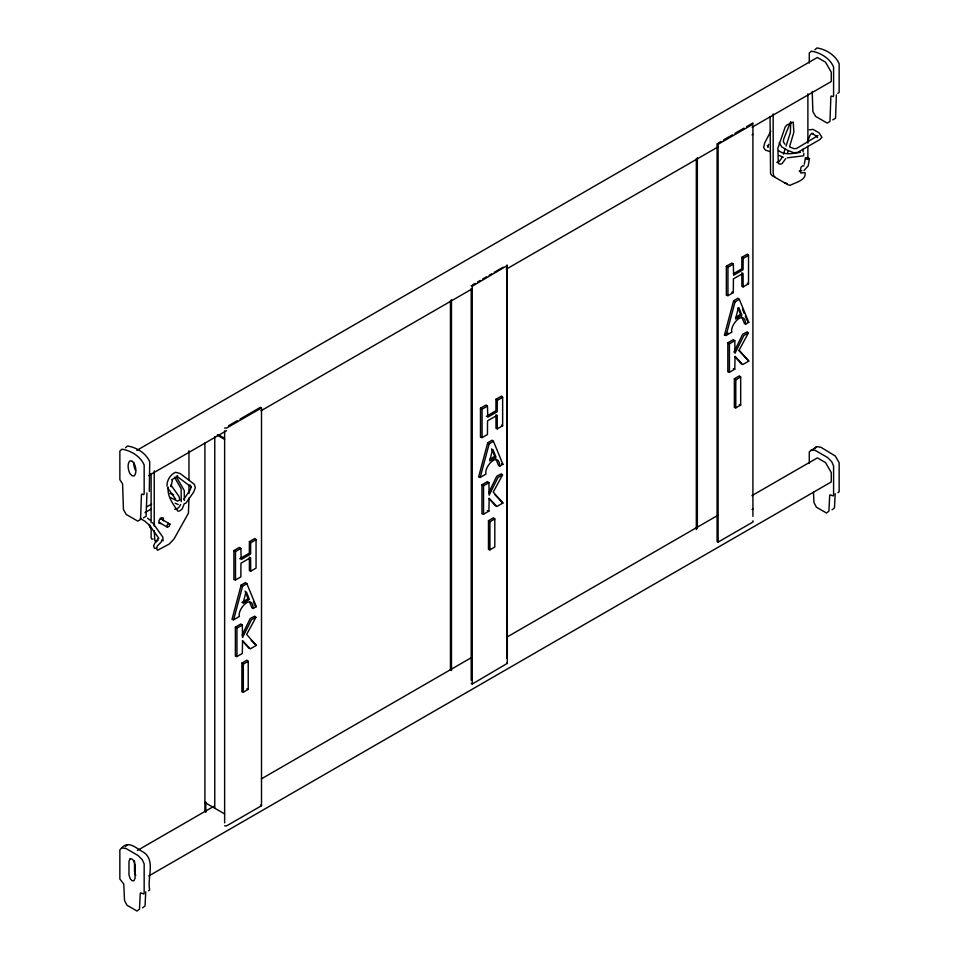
<?xml version="1.0" encoding="UTF-8"?>
<svg xmlns="http://www.w3.org/2000/svg" width="959" height="959" viewBox="0 0 959 959"><rect width="100%" height="100%" fill="white"/><g stroke="black" fill="none" stroke-linecap="round" stroke-linejoin="round"><path stroke-width="1.44" d="M151.114 527.306L151.114 537.771L151.738 539.09L153.188 538.982M151.114 522.823L151.114 473.494M154.231 530.615L154.867 540.9L157.12 540.325L158.115 538.395M154.231 526.119L154.231 470.821M168.269 487.1C166.878 496.139 173.195 504.35 177.859 511.183L179.968 510.799L182.15 508.989L184.38 503.451M181.251 501.641L181.131 488.766L174.49 477.162M184.38 500.49L184.248 490.576L176.935 477.798L175.209 477.738L171.565 479.848M188.959 497.985L188.432 513.161L174.047 538.946L169.144 544.125L157.672 550.214L156.785 549.315L157.132 546.198L161.244 541.943L161.879 539.905M188.959 493.549L188.959 484.703M188.959 480.267L188.959 450.742M204.902 811.446L204.902 442.986M205.801 812.405L205.801 802.024L204.902 802.539L224.634 813.927M450.442 669.957L450.442 300.563M451.485 670.557L451.485 299.676M696.318 529.5L696.318 158.619M697.361 528.601L697.361 157.72M803.103 151.894L803.103 149.017M146.943 492.95L146.116 516.29L143.323 517.896M836.368 94.905L835.541 118.245L832.748 119.863M145.744 891.798L145.049 905.955L142.603 907.837M835.169 493.765L834.474 507.922L832.028 509.804M167.01 486.213C166.782 480.387 170.199 474.741 175.497 472.296L180.112 473.506L194.305 484.259L195.36 487.651L193.622 492.183L185.626 503.475M803.858 153.404L803.606 155.814L787.255 157.815M804.301 164.265L805.44 157.827L807.634 157.6L809.468 158.619L808.197 165.823L804.002 170.51M767.907 147.254L768.591 144.27M507.035 264.948L507.323 663.352L472.248 684.043L471.205 683.443M507.323 265.547L472.248 286.238L471.205 285.638M241.153 585.098L231.994 619.394L233.612 619.79L239.39 616.445C237.137 609.349 252.325 592.662 253.2 608.474L256.329 606.663L246.871 583.683L245.516 582.569L241.153 585.098L242.591 586.153L246.871 583.683M233.612 619.79L242.591 586.153M487.735 442.734L478.589 477.043L480.207 477.426L485.985 474.082C483.732 466.985 498.92 450.298 499.783 466.11L502.912 464.312L493.453 441.32L492.111 440.205L487.735 442.734L489.174 443.789L493.453 441.32M480.207 477.426L489.174 443.789M745.658 324.166C744.795 308.342 729.607 325.029 731.861 332.126L726.083 335.47L724.465 335.087L733.611 300.778L737.986 298.249L739.341 299.364L748.799 322.356L745.658 324.166L744.436 323.543L741.619 316.698M726.083 335.47L735.05 301.845L739.341 299.364M160.213 518.459L169.899 524.058L169.168 526.371L167.381 527.186L159.146 522.439M783.443 154.171L785.181 148.777M786.044 146.08L790.36 132.606L790.731 121.577M787.435 153.272L788.298 150.575M789.593 146.535L793.86 132.198L793.237 122.057L786.919 124.982L785.193 127.02L777.869 148.249L778.348 163.414L779.967 164.241L782.16 163.533L785.709 158.667M807.406 141.992L810.007 135.351L811.398 133.637L813.196 133.397M790.264 122.644L783.635 139.235L783.371 141.74L784.894 144.198M172.344 480.639L171.002 486.669L170.918 485.038L178.949 496.33L179.836 500.071L177.547 501.125L169.947 497.325M149.316 491.416L149.724 461.818C146.14 453.199 136.382 447.326 127.535 445.983L125.425 447.793M242.1 635.122L250.179 618.603L254.722 616.169L255.921 617.356L246.655 634.426L256.305 645.395L250.287 648.871L242.567 640.648L242.315 653.475L236.957 656.567L235.375 656.172L235.375 627.15L240.841 623.985L242.327 625.028L242.555 637.543L251.474 619.742L255.921 617.356M488.694 492.758L496.762 476.239L501.305 473.806L502.504 474.993L493.25 492.063L502.9 503.043L496.882 506.508L489.15 498.284L488.91 511.111L483.54 514.216L481.957 513.808L481.957 484.786L487.436 481.622L488.91 482.665L489.15 495.18L498.057 477.378L502.504 474.993M733.947 352.085L742.638 334.283L747.181 331.85L748.392 333.037L739.125 350.107L748.775 361.087L742.757 364.552L735.038 356.328L734.786 369.155L729.415 372.26L727.833 371.852L727.833 342.831L733.311 339.666L734.786 340.709L735.026 353.224L743.932 335.422L748.392 333.037M782.58 156.856L779.032 161.723L776.85 162.443M770.784 131.299L764.695 142.939L763.64 147.554L765.378 150.072L769.945 151.606M180.652 504.47L179.033 507.191L176.84 508.989L174.73 509.373M183.732 499.387L189.978 490.289L191.093 487.4L190.409 485.206M817.979 135.567L796.545 148.513L794.076 148.669L789.88 147.063M121.709 847.876L119.851 849.902L119.851 878.983L123.759 884.066L124.526 900.525L126.972 905.236L137.041 911.05L139.487 909.168L140.254 893.596L140.661 892.865L143.802 893.968L144.162 893.021L144.162 863.939L142.316 859.767L138.084 855.512L125.929 848.499L121.709 847.876C128.89 839.928 136.885 848.931 143.646 852.299C155.838 860.511 146.967 878.084 149.724 889.808L148.501 890.743M125.413 846.689L127.259 844.663M837.926 492.71L839.149 491.775L839.149 462.694L835.289 456.016L820.916 447.254L816.684 446.63L809.276 451.869L809.276 463.497M814.838 448.656L816.684 446.63M158.127 540.133L154.878 543.07L153.596 545.851L154.543 548.404L155.969 548.116M814.85 49.76L816.96 47.95C825.807 49.281 835.565 55.166 839.149 63.785L839.149 92.484L837.758 93.287M809.468 158.619L808.413 159.47L805.932 158.978L805.44 157.827M146.475 507.011L151.63 504.038M145.001 512.609L151.402 508.917M136.825 450.37L817.368 57.468L825.507 62.167L831.261 72.141L831.261 81.539L752.108 127.235M228.47 425.784L237.424 420.605M239.99 419.131L260.464 407.311L261.507 407.911L261.507 805.716L226.576 825.879L224.634 825.795M472.487 284.895L475.053 283.42M477.606 281.946L480.171 280.472M482.725 278.985L486.561 276.767M489.126 275.293L491.679 273.818M494.245 272.344L503.199 267.165M718.363 142.951L720.928 141.464M723.482 139.99L732.436 134.823M735.002 133.337L743.956 128.17M746.522 126.696L752.911 122.992L753.067 124.119L718.123 144.282L717.08 143.682L717.08 541.487L718.123 542.087L753.067 521.912L752.923 520.797M261.507 407.911L226.564 428.086L224.634 428.002M148.693 475.616L226.552 430.663M261.016 410.764L471.804 289.067M506.28 269.167L718.363 146.715M752.024 134.907L752.911 134.38M799.207 171.134L801.868 170.762M250.683 571.216L250.599 557.635L240.949 563.209L240.853 576.886L235.494 579.991L233.9 579.596L233.9 550.574L239.366 547.409L240.853 548.44L241.2 559.565L250.611 554.05L250.683 542.77L249.4 541.619L254.866 538.467L256.053 539.665L256.053 568.124L250.683 571.216L249.4 570.641L249.4 557.047M497.277 428.853L497.194 415.271L487.532 420.845L487.448 434.535L482.077 437.628L480.483 437.232L480.483 408.21L485.961 405.046L487.448 406.077L487.795 417.201L497.206 411.687L497.277 400.406L495.983 399.256L501.461 396.103L502.636 397.302L502.636 425.76L497.277 428.853L495.983 428.277L495.983 414.684M743.153 286.897L743.069 273.315L733.407 278.889L733.323 292.579L727.953 295.672L726.359 295.276L726.359 266.254L731.837 263.09L733.323 264.121L733.671 275.257L743.081 269.731L743.153 258.45L741.858 257.312L747.337 254.147L748.523 255.346L748.523 283.804L743.153 286.897L741.858 286.321L741.858 272.728M235.494 579.991L235.494 551.533L240.853 548.44M250.683 542.77L256.053 539.665M482.077 437.628L482.077 409.181L487.448 406.077M497.277 400.406L502.636 397.302M727.953 295.672L727.953 267.225L733.323 264.121M743.153 258.45L748.523 255.346M239.726 558.761L249.328 553.127L249.4 541.619M486.321 416.398L495.911 410.764L495.983 399.256M733.359 273.771L741.786 268.808L741.858 257.312M241.92 602.528L248.081 598.656L245.084 591.128M489.677 459.493L494.676 456.292L491.679 448.764M735.553 317.537L740.552 314.336L738.058 308.031M724.465 335.087L728.001 333.037M236.957 656.567L236.957 628.121L242.327 625.028M483.54 514.216L483.54 485.757L488.91 482.665M729.415 372.26L729.415 343.802L734.786 340.709M241.884 663.089L246.883 660.212L248.225 661.314L248.225 689.377L243.322 692.194L241.884 691.703L241.884 663.089L243.322 664.143L243.322 692.194M488.479 520.725L493.465 517.848L494.808 518.951L494.808 547.014L489.917 549.843L488.479 549.339L488.479 520.725L489.917 521.78L489.917 549.843M734.354 378.769L739.341 375.892L740.684 376.995L740.684 405.058L735.793 407.887L734.354 407.383L734.354 378.769L735.793 379.824L735.793 407.887M243.322 664.143L248.225 661.314M489.917 521.78L494.808 518.951M735.793 379.824L740.684 376.995M137.389 850.453L213.953 806.255M261.399 778.852L471.624 657.49M506.652 637.255L718.171 515.139M751.916 495.659L817.368 457.875L825.507 462.574L831.261 472.547L831.261 481.945L148.693 876.023M752.024 509.445L752.911 508.929M176.024 476.515L177.667 475.628M809.276 129.849L812.968 129.381L819.01 132.774L821.947 137.257L819.909 139.558L797.612 152.421L793.812 152.721L787.711 150.371L781.777 146.967L779.164 142.783M800.465 152.337C793.117 153.236 784.965 155.742 778.612 150.623M811.134 449.843L815.354 450.454L827.509 457.479L831.741 461.735L833.587 465.894L833.587 494.988L833.239 495.935L830.086 494.82L829.679 495.551L828.912 511.123L826.466 513.017L816.397 507.203L813.951 502.492L813.46 492.015M169.947 493.394L173.675 494.712M804.014 165.895L802.419 165.871L801.053 167.178L800.25 171.733L800.873 173.052L804.997 172.56C806.831 180.232 795.347 182.402 790.324 185.279L788.07 184.835L772.067 175.605L770.568 173.867L770.041 116.483M161.196 523.518L159.026 523.338L159.014 520.473L161.172 517.776L163.33 517.956L163.342 520.833M784.953 183.037L787.207 183.469M731.837 292.111L733.323 292.579M733.311 368.688L734.786 369.155M487.436 510.644L488.91 511.111M739.341 404.506L740.684 405.058M246.883 688.814L248.225 689.377M175.101 503.211L178.158 504.482M169.899 524.058L168.556 523.434L166.998 525.376L167.381 527.186M499.783 466.11L498.56 465.499L495.743 458.654M253.2 608.474L251.965 607.862L249.712 602.384M779.415 155.502L783.131 157.42M748.775 361.087L738.754 350.479M502.9 503.043L494.844 494.652M256.305 645.395L251.186 640.336M747.337 283.169L748.523 283.804M501.461 425.125L502.636 425.76M149.532 527.09L151.366 528.097M747.636 321.709L748.799 322.356M501.761 463.653L502.912 464.312M256.329 606.663L255.166 606.016L253.464 601.88M811.626 133.337L816.481 136.07L817.524 137.628M218.125 434.595L224.298 438.155M217.237 435.122L224.634 439.39M260.464 805.116L261.507 805.716M140.218 518.483L144.977 521.252L150.119 525.856L148.993 524.537L158.87 538.347M726.359 266.254L727.953 267.225M480.483 408.21L482.077 409.181M233.9 550.574L235.494 551.533M727.833 342.831L729.415 343.802M481.957 484.786L483.54 485.757M235.375 627.15L236.957 628.121M733.611 300.778L735.05 301.845M177.667 476.791L191.213 487.052M147.506 518.172L150.443 520.425M734.894 356.592L741.439 364M489.018 498.548L495.563 505.956M242.423 640.912L248.98 648.308M775.196 177.403L773.685 175.677L773.158 172.908L773.158 113.869M167.633 487.951L175.629 499.171M152.565 522.691L162.742 536.92L163.114 540.912M767.272 145.684L768.111 146.895M507.047 662.753L507.323 663.352M742.53 309.289L744.232 313.425M745.359 316.182L747.061 320.318M135.734 875.507L134.524 871.587L134.524 860.798M812.201 91.513L812.884 111.58L815.677 116.435L827.185 123.076L829.979 121.457L830.866 96.655L831.321 95.984L833.179 96.583L833.587 95.684L833.587 66.998C830.014 58.379 820.245 52.493 811.41 51.163L809.288 52.973L809.288 63.006M807.886 93.838L807.886 143.167M807.886 146.152L807.886 158.115M752.911 125.845L752.923 516.35M718.123 144.282L718.123 542.087M507.035 267.801L507.035 658.306M472.248 286.238L472.248 684.043M471.205 288.635L471.205 680.446M224.634 430.843L224.634 822.834M214.768 436.693L214.768 808.233M135.471 470.378A13.198 7.624 60 0 1 133.685 462.322M141.441 494.7L140.553 519.49L137.76 521.109L126.252 514.468L123.459 509.625L122.584 483.804L119.863 479.704L119.863 451.006L121.985 449.196C130.82 450.526 140.589 456.412 144.162 465.031L144.162 493.729L143.754 494.628L141.896 494.017L141.441 494.7M245.804 592.446L243.142 603.271L249.388 599.447L246.451 592.063L245.804 592.446M492.387 450.095L489.737 460.907L495.983 457.095L493.034 449.711L492.387 450.095M738.262 308.139L735.613 318.963L741.858 315.139L738.909 307.755L738.262 308.139M130.172 858.784L128.974 861.314L128.974 874.8L130.172 878.708L132.006 880.65L133.84 880.83L135.051 878.3L135.051 864.814L133.84 860.894L132.006 858.964L130.172 858.784M132.006 461.219L129.909 460.871A13.198 7.624 60 0 0 129.909 473.59L132.006 475.652L134.104 476.012A13.198 7.624 60 0 0 134.104 463.293L132.006 461.219"/></g></svg>
